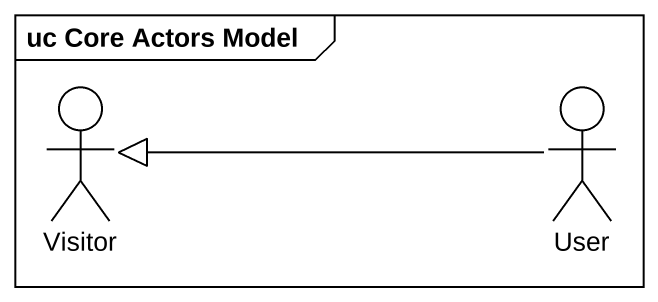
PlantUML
@startuml
mainframe uc Core Actors Model
actor Visitor
actor User
User -left-|> Visitor
@enduml
